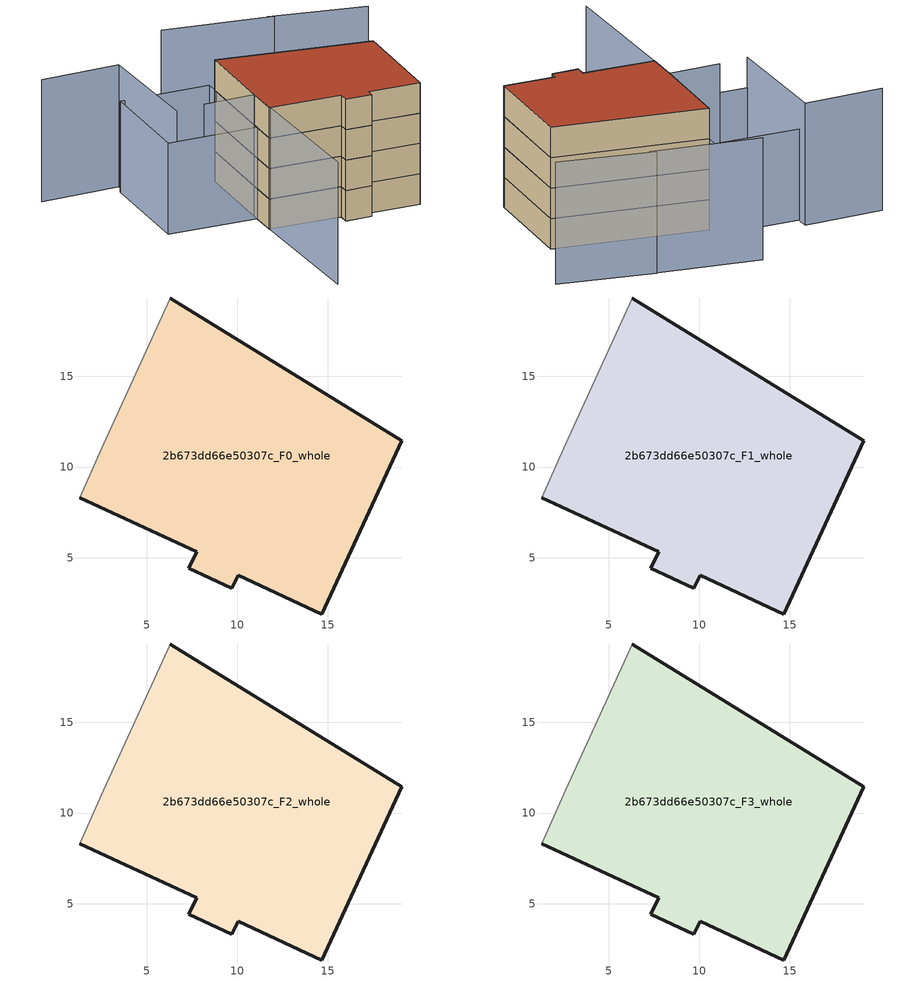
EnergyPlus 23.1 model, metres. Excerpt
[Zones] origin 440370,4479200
2b673dd66e50307c_F0_whole
 floor ground (EU_floor_Construction): 14.66,1.89 19.07,11.44 6.29,19.33 2.64,11.29 1.31,8.29 7.76,5.32 7.33,4.41 9.71,3.33 10.04,4.02 z0
 wall outside (EU_wall_Construction): 6.29,19.33 19.07,11.44 14.66,1.89 10.04,4.02 9.71,3.33 7.33,4.41 7.76,5.32 1.31,8.29 z0:3
 wall adiabatic (EU_wall_Construction): 1.31,8.29 2.64,11.29 6.29,19.33 z0:3
2b673dd66e50307c_F1_whole
 floor to 2b673dd66e50307c_F0_whole (EU_floor_Construction): 14.66,1.89 19.07,11.44 6.29,19.33 2.64,11.29 1.31,8.29 7.75,5.32 7.33,4.41 9.7,3.33 10.04,4.02 z3
 wall outside (EU_wall_Construction): 6.29,19.33 19.07,11.44 14.66,1.89 10.04,4.02 9.71,3.33 7.33,4.41 7.76,5.32 1.31,8.29 z3:6
 wall adiabatic (EU_wall_Construction): 1.31,8.29 2.64,11.29 6.29,19.33 z3:6
2b673dd66e50307c_F2_whole
 floor to 2b673dd66e50307c_F1_whole (EU_floor_Construction): 14.66,1.89 19.07,11.44 6.29,19.33 2.64,11.29 1.31,8.29 7.75,5.32 7.33,4.41 9.7,3.33 10.04,4.02 z6
 wall outside (EU_wall_Construction): 6.29,19.33 19.07,11.44 14.66,1.89 10.04,4.02 9.71,3.33 7.33,4.41 7.76,5.32 1.31,8.29 z6:9
 wall adiabatic (EU_wall_Construction): 1.31,8.29 2.64,11.29 6.29,19.33 z6:9
2b673dd66e50307c_F3_whole
 floor to 2b673dd66e50307c_F2_whole (EU_floor_Construction): 14.66,1.89 19.07,11.44 6.29,19.33 2.64,11.29 1.31,8.29 7.75,5.32 7.33,4.41 9.7,3.33 10.04,4.02 z9
 wall outside (EU_wall_Construction): 6.29,19.33 19.07,11.44 14.66,1.89 10.04,4.02 9.71,3.33 7.33,4.41 7.76,5.32 1.31,8.29 z9:12
 wall adiabatic (EU_wall_Construction): 1.31,8.29 2.64,11.29 6.29,19.33 z9:12
 roof outside (EU_roof_Construction): 19.07,11.44 14.66,1.89 10.04,4.02 9.71,3.33 7.33,4.41 7.76,5.32 1.31,8.29 2.64,11.29 6.29,19.33 z12
shading: -2.02,13.24 2.64,11.29 / 2.64,11.29 -4.02,-4.64 / -7.52,27.99 -0.35,25.06 / -0.35,25.06 -4.85,14.07 / 24.77,17.1 16.9,22.35 / 17.32,21.88 8.19,27.44 z0:12; 6.79,20.42 2.4,10.76 / 2.4,10.76 -5.63,14.41 / -5.63,14.41 -1.24,24.07 / -1.24,24.07 6.79,20.42 z0:9
[Building]
EU S2 Campaign: North Axis=0; Terrain=City; Solar Distribution=FullExterior
[Site:Location]
Madrid: Latitude=40.5; Longitude=-3.5; Time Zone=1; Elevation=609
[SizingPeriod:WeatherFileDays]
AnnualSizingPeriod: Begin Month=1; Begin Day of Month=1; End Month=12; End Day of Month=31; Day of Week for Start Day=Monday; Use Weather File Daylight Saving Period=No; Use Weather File Rain and Snow Indicators=No
[MATERIAL]
EU_InternalMass_Material: Roughness=MediumRough; Thickness=0.1; Conductivity=1; Density=1800; Specific Heat=900; Thermal Absorptance=0.9; Solar Absorptance=0.7; Visible Absorptance=0.7
[MATERIAL:NOMASS] Roughness=MediumRough; Thermal Absorptance=0.9; Solar Absorptance=0.7; Visible Absorptance=0.7
Name | Thermal Resistance
EU_wall_NoMass; EU_roof_NoMass | 2.16768
EU_floor_NoMass | 1.14339
[CONSTRUCTION]
EU_wall_Construction: EU_wall_NoMass
EU_roof_Construction: EU_roof_NoMass
EU_floor_Construction: EU_floor_NoMass
EU_InternalMass_Construction: EU_InternalMass_Material
[ZONE] Type=1; Multiplier=1; Ceiling Height=autocalculate; Floor Area=autocalculate; Part of Total Floor Area=Yes
Name | Volume
2b673dd66e50307c_F0_whole | 510.723
2b673dd66e50307c_F1_whole; 2b673dd66e50307c_F2_whole; 2b673dd66e50307c_F3_whole | 510.724
[INTERNALMASS] Construction=EU_InternalMass_Construction; Surface Area=170.241
Name | Zone or ZoneList
2b673dd66e50307c_F0_whole_EU_InternalMass | 2b673dd66e50307c_F0_whole
2b673dd66e50307c_F1_whole_EU_InternalMass | 2b673dd66e50307c_F1_whole
2b673dd66e50307c_F2_whole_EU_InternalMass | 2b673dd66e50307c_F2_whole
2b673dd66e50307c_F3_whole_EU_InternalMass | 2b673dd66e50307c_F3_whole
[OTHEREQUIPMENT] Fuel Type=Electricity; Design Level Calculation Method=Watts/Area; Power per Zone Floor Area=1; Fraction Latent=0; Fraction Radiant=0; Fraction Lost=0; Carbon Dioxide Generation Rate=0; EndUse Subcategory=EU_Step8_InternalGains
Name | Zone or ZoneList or Space or SpaceList | Schedule
EU_Step8_InternalGain_2b673dd66e50307c_F0_whole_f000 | 2b673dd66e50307c_F0_whole | EU_Step8_GainSchedule_2b673dd66e50307c_F0_whole_f000
EU_Step8_InternalGain_2b673dd66e50307c_F1_whole_f000 | 2b673dd66e50307c_F1_whole | EU_Step8_GainSchedule_2b673dd66e50307c_F1_whole_f000
EU_Step8_InternalGain_2b673dd66e50307c_F2_whole_f000 | 2b673dd66e50307c_F2_whole | EU_Step8_GainSchedule_2b673dd66e50307c_F2_whole_f000
EU_Step8_InternalGain_2b673dd66e50307c_F3_whole_f000 | 2b673dd66e50307c_F3_whole | EU_Step8_GainSchedule_2b673dd66e50307c_F3_whole_f000
[ZONEVENTILATION:DESIGNFLOWRATE] Schedule=EU_AlwaysOn; Design Flow Rate Calculation Method=AirChanges/Hour; Air Changes per Hour=0.480546; Ventilation Type=Natural; Fan Pressure Rise=0; Fan Total Efficiency=1; Constant Term Coefficient=1; Temperature Term Coefficient=0; Velocity Term Coefficient=0; Velocity Squared Term Coefficient=0; Minimum Indoor Temperature=-100; Maximum Indoor Temperature=100; Delta Temperature=-100; Minimum Outdoor Temperature=-100; Maximum Outdoor Temperature=100; Maximum Wind Speed=40
Name | Zone or ZoneList or Space or SpaceList
EU_ConstantAir_2b673dd66e50307c_F0_whole | 2b673dd66e50307c_F0_whole
EU_ConstantAir_2b673dd66e50307c_F1_whole | 2b673dd66e50307c_F1_whole
EU_ConstantAir_2b673dd66e50307c_F2_whole | 2b673dd66e50307c_F2_whole
EU_ConstantAir_2b673dd66e50307c_F3_whole | 2b673dd66e50307c_F3_whole
[HVACTEMPLATE:THERMOSTAT] Constant Heating Setpoint=20; Constant Cooling Setpoint=50
EU_HeatOnly_2b673dd66e50307c_F0_whole; EU_HeatOnly_2b673dd66e50307c_F1_whole; EU_HeatOnly_2b673dd66e50307c_F2_whole; EU_HeatOnly_2b673dd66e50307c_F3_whole
[HVACTEMPLATE:ZONE:IDEALLOADSAIRSYSTEM] System Availability Schedule=EU_AlwaysOn; Maximum Heating Supply Air Temperature=50; Minimum Cooling Supply Air Temperature=13; Maximum Heating Supply Air Humidity Ratio=0.0156; Minimum Cooling Supply Air Humidity Ratio=0.0077; Heating Limit=NoLimit; Cooling Limit=NoLimit; Heating Availability Schedule=EU_AlwaysOn; Cooling Availability Schedule=EU_CoolingOff; Dehumidification Control Type=ConstantSensibleHeatRatio; Cooling Sensible Heat Ratio=0.7; Dehumidification Setpoint=60; Humidification Control Type=None; Humidification Setpoint=30; Outdoor Air Method=None; Outdoor Air Flow Rate per Person=0.00944; Outdoor Air Flow Rate per Zone Floor Area=0; Outdoor Air Flow Rate per Zone=0; Demand Controlled Ventilation Type=None; Outdoor Air Economizer Type=NoEconomizer; Heat Recovery Type=None; Sensible Heat Recovery Effectiveness=0.7; Latent Heat Recovery Effectiveness=0.65
Name | Template Thermostat
2b673dd66e50307c_F0_whole | EU_HeatOnly_2b673dd66e50307c_F0_whole
2b673dd66e50307c_F1_whole | EU_HeatOnly_2b673dd66e50307c_F1_whole
2b673dd66e50307c_F2_whole | EU_HeatOnly_2b673dd66e50307c_F2_whole
2b673dd66e50307c_F3_whole | EU_HeatOnly_2b673dd66e50307c_F3_whole
[SIZING:ZONE] Zone Cooling Design Supply Air Temperature Input Method=SupplyAirTemperature; Zone Cooling Design Supply Air Temperature=13; Zone Heating Design Supply Air Temperature Input Method=SupplyAirTemperature; Zone Heating Design Supply Air Temperature=50; Zone Cooling Design Supply Air Humidity Ratio=0.008; Zone Heating Design Supply Air Humidity Ratio=0.008; Cooling Design Air Flow Method=DesignDay; Cooling Design Air Flow Rate=0; Cooling Minimum Air Flow per Zone Floor Area=0.000762; Cooling Minimum Air Flow=0; Cooling Minimum Air Flow Fraction=0.2; Heating Design Air Flow Method=DesignDay; Heating Design Air Flow Rate=0; Heating Maximum Air Flow per Zone Floor Area=0.002032; Heating Maximum Air Flow=0.141576; Heating Maximum Air Flow Fraction=0.3; Account for Dedicated Outdoor Air System=No; Dedicated Outdoor Air System Control Strategy=NeutralSupplyAir; Dedicated Outdoor Air Low Setpoint Temperature for Design=autosize; Dedicated Outdoor Air High Setpoint Temperature for Design=autosize; Zone Load Sizing Method=Sensible Load Only No Latent Load; Zone Latent Cooling Design Supply Air Humidity Ratio Input Method=HumidityRatioDifference; Zone Cooling Design Supply Air Humidity Ratio Difference=0.005; Zone Latent Heating Design Supply Air Humidity Ratio Input Method=HumidityRatioDifference; Zone Humidification Design Supply Air Humidity Ratio Difference=0.005
2b673dd66e50307c_F0_whole; 2b673dd66e50307c_F1_whole; 2b673dd66e50307c_F2_whole; 2b673dd66e50307c_F3_whole
[SCHEDULE:CONSTANT]
Name | Hourly Value
EU_AlwaysOn | 1
EU_CoolingOff | 0
[SCHEDULE:FILE] Column Number=1; Rows to Skip at Top=0; Number of Hours of Data=8760; Column Separator=Comma; Interpolate to Timestep=No; Minutes per Item=60; Adjust Schedule for Daylight Savings=Yes
Name | File
EU_Step8_GainSchedule_2b673dd66e50307c_F0_whole_f000 | ../../schedules/2b673dd66e50307c/2b673dd66e50307c_F0_whole_f000_gain.csv
EU_Step8_GainSchedule_2b673dd66e50307c_F1_whole_f000 | ../../schedules/2b673dd66e50307c/2b673dd66e50307c_F1_whole_f000_gain.csv
EU_Step8_GainSchedule_2b673dd66e50307c_F2_whole_f000 | ../../schedules/2b673dd66e50307c/2b673dd66e50307c_F2_whole_f000_gain.csv
EU_Step8_GainSchedule_2b673dd66e50307c_F3_whole_f000 | ../../schedules/2b673dd66e50307c/2b673dd66e50307c_F3_whole_f000_gain.csv
